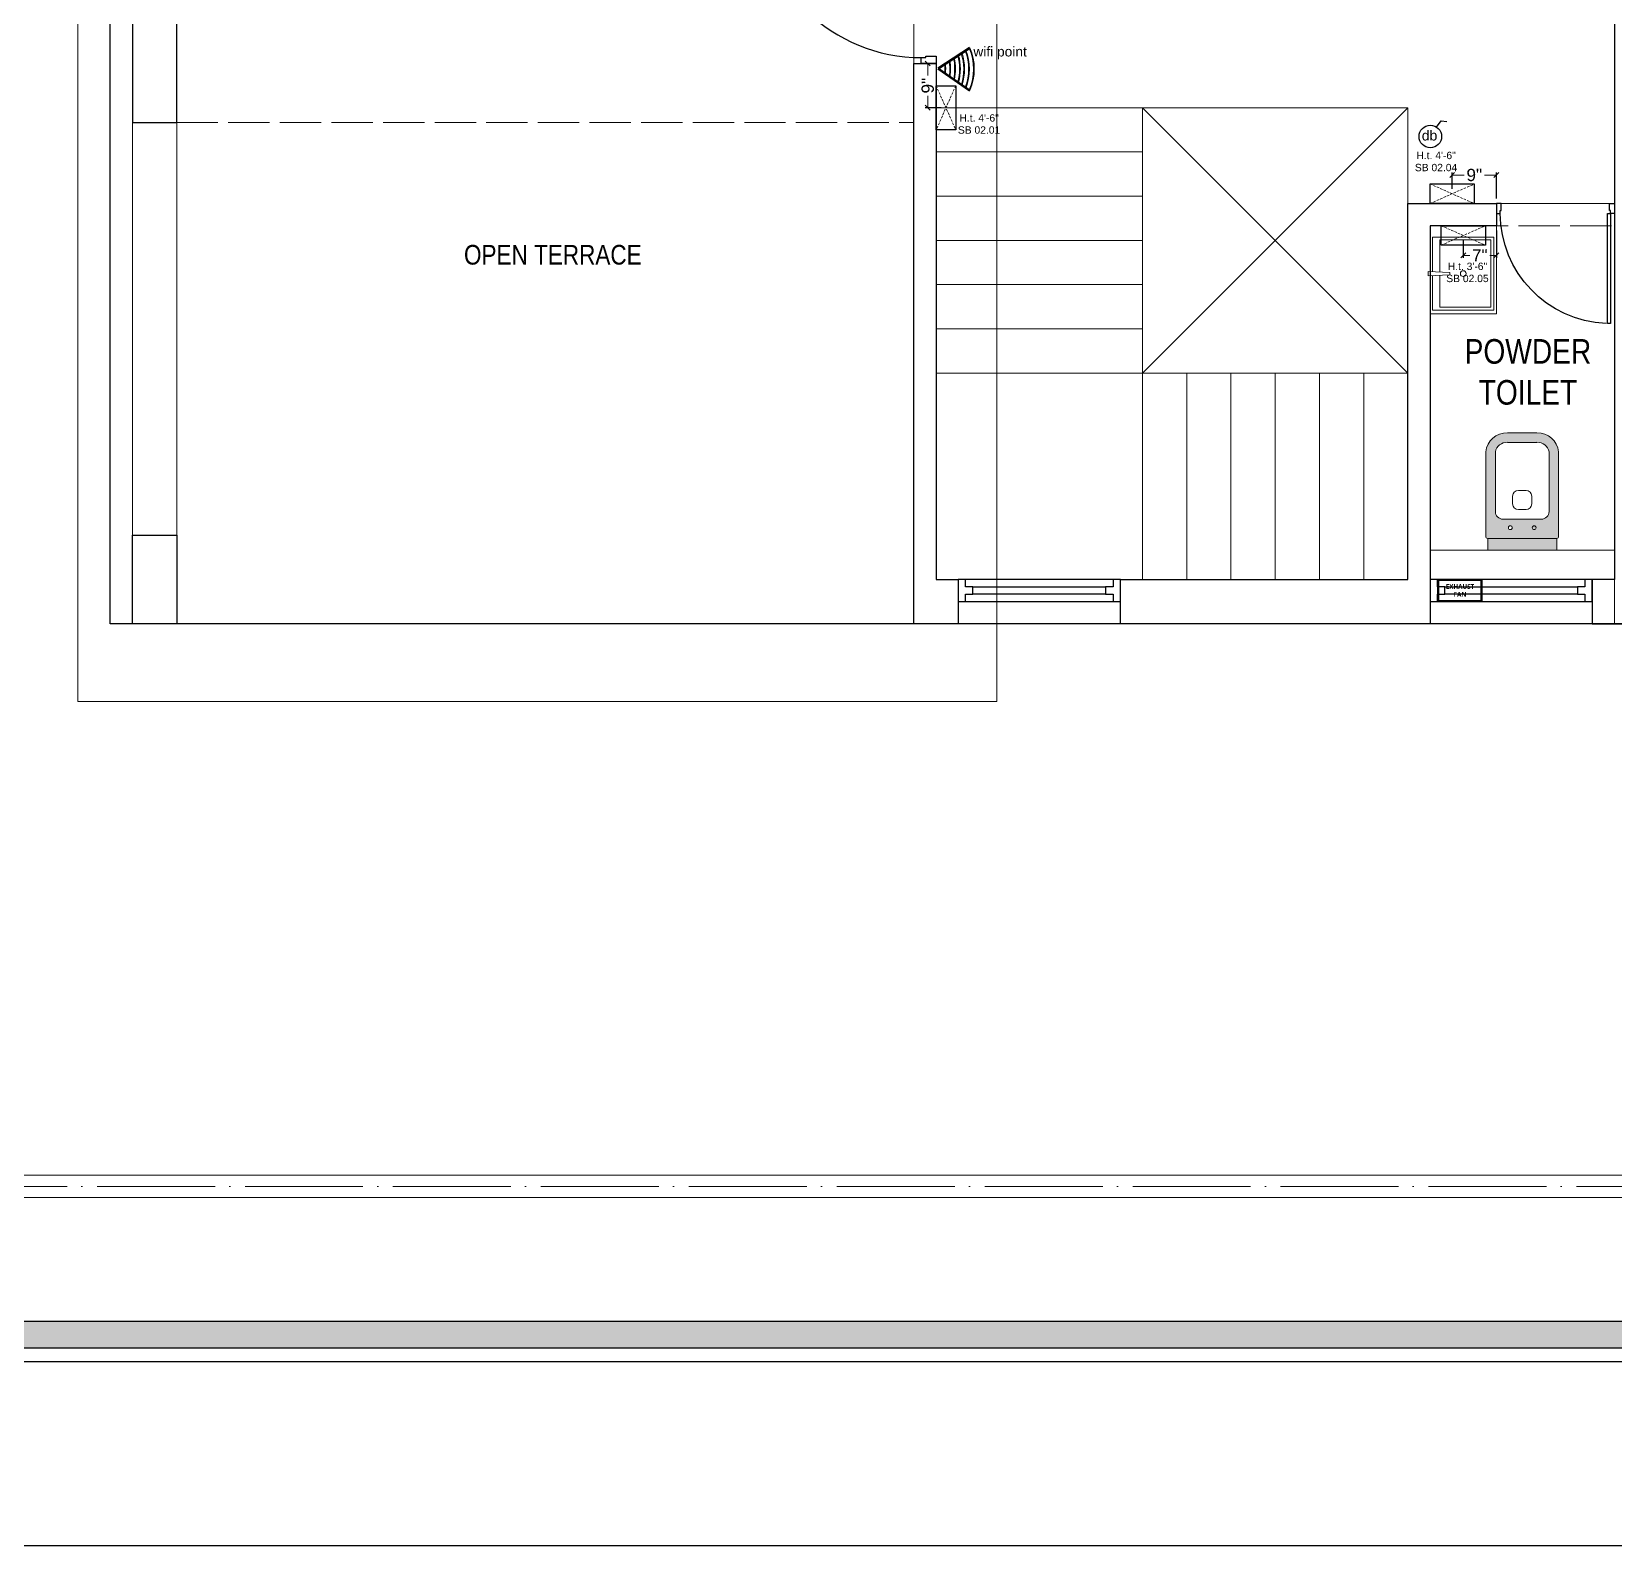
# Model space of a CAD drawing. Header units: millimetres. Extents: x 56222 to 3066687, y -650199 to -121287.
# Drawn here: x 149380.6 to 149702.6, y -180034.6 to -179726.5 of the extents above; entities that cross this region are included whole.
import ezdxf

# ---------------------------------------------------------------- set-up
doc = ezdxf.new("R2010")
doc.units = ezdxf.units.MM
doc.header["$MEASUREMENT"] = 0
doc.header["$PDMODE"] = 35
for name, pattern in [('ACAD_ISO02W100', [15, 12, -3]), ('ACAD_ISO04W100', [30, 24, -3, 0, -3]), ('DASHED', [0.75, 0.5, -0.25]), ('DASHED2', [0.375, 0.25, -0.125])]:
    doc.linetypes.add(name, pattern=pattern)
doc.layers.get('Defpoints').update_dxf_attribs({"color": 220})
for name, color, linetype, lineweight in [('$TD_AUDIT_GENERATED_(A0BDF17)', 32, 'Continuous', 30), ('COLUMN', 1, 'Continuous', 30), ('dim05', 1, 'Continuous', 13), ('el', 7, 'Continuous', 20), ('ELEC-wires', 1, 'DASHED2', 13), ('Electrical', 84, 'Continuous', 30), ('FIRST FLOOR ( TEXT )', 7, 'Continuous', 9), ('FIRST FLOOR_( STAIR )', 251, 'Continuous', 9), ('FURNITURE', 32, 'Continuous', 9), ('GROUND FLOOR', 7, 'Continuous', 9), ('NAME PLATE', 7, 'Continuous', 25), ('SECOND FLOOR', 7, 'Continuous', 9), ('SECOND FLOOR  ( PLINE )', 251, 'Continuous', 30), ('SECOND FLOOR ( PLine )', 7, 'Continuous', 30), ('SECOND FLOOR ( TEXT )', 7, 'Continuous', 9), ('wall', 7, 'Continuous', 30), ('XX~SLAB ( BEAM )~ ( DIM )', 7, 'Continuous', 9)]:
    doc.layers.add(name, color=color, linetype=linetype, lineweight=lineweight)
for name, color, linetype in [('AR DOOR', 40, 'Continuous'), ('AR ELE-5', 134, 'Continuous'), ('GROUND FLOOR  ( Text )', 251, 'Continuous'), ('Labels and Texts', 8, 'Continuous')]:
    doc.layers.add(name, color=color, linetype=linetype)
doc.layers.add('XX~SLAB ( PLINE )', color=251, linetype='Continuous', plot=False)
doc.styles.add('Arial', font='arial.ttf')
doc.styles.add("Cn_BT_0'-0", font='swissc.ttf')
doc.styles.add('KATHA', font='swissc.ttf')
doc.styles.get("Standard").update_dxf_attribs({"font": 'arial.ttf', "height": 6})
doc.dimstyles.new('ISO-25', dxfattribs={"dimtxt": 2.5, "dimasz": 1, "dimexe": 0.5, "dimexo": 1, "dimtad": 0, "dimdec": 1, "dimlunit": 4, "dimtxsty": 'Standard', "dimblk": 'OBLIQUE', "dimcen": 2.5, "dimclrd": 1, "dimclre": 1, "dimclrt": 5, "dimadec": 0, "dimazin": 0, "dimtfac": 1, "dimtdec": 1, "dimtmove": 0, "dimatfit": 3, "dimfxl": 1, "dimlwd": -1, "dimarcsym": 0})

# ---------------------------------------------------------------- blocks, each defined once
blk = doc.blocks.new('LAYOUT FILE')
at = {"layer": 'NAME PLATE', "true_color": 0xd39e00}
h = blk.add_hatch(color=42, dxfattribs=at)
h.paths.add_polyline_path([(3346889.83, -513806.18), (3346889.83, -514260.7), (3347535.56, -514260.7), (3347535.56, -513806.18)])
h.paths.add_polyline_path([(3346894.36, -513810.71), (3347531.03, -513810.71), (3347531.03, -514256.17), (3346894.36, -514256.17)], flags=16)
at = {"layer": 'NAME PLATE', "color": 42, "true_color": 0xd39e00}
for points in [[(3346887.56, -513803.91), (3347537.83, -513803.91), (3347537.83, -514262.96), (3346887.56, -514262.96)], [(3346889.83, -513806.18), (3347535.56, -513806.18), (3347535.56, -514260.7), (3346889.83, -514260.7)], [(3346894.36, -513810.71), (3347531.03, -513810.71), (3347531.03, -514256.17), (3346894.36, -514256.17)]]:
    blk.add_lwpolyline(points, close=True, dxfattribs=at)
blk = doc.blocks.new('A$C3EC62B37')
at = {"layer": 'FURNITURE', "lineweight": 30, "ltscale": 0.25, "true_color": 0xffffff}
h = blk.add_hatch(color=7, dxfattribs=at)
h.dxf.hatch_style = 1
h.paths.add_polyline_path([(-12.22, 0), (-12.22, 2.35), (-26.26, 2.35), (-26.26, 0)])
h.paths.add_polyline_path([(-26.26, 2.35), (-12.22, 2.35, 0.414214), (-11.83, 2.74), (-11.83, 19.96, 0.388639), (-16.24, 23.87), (-22.38, 23.87, 0.379499), (-26.65, 19.96), (-26.65, 2.74, 0.414214)])
h.paths.add_polyline_path([(-15.35, 6.26), (-23.13, 6.26, -0.414214), (-24.7, 7.83), (-24.7, 19.96, -0.349567), (-22.37, 21.91), (-16.24, 21.91, -0.364948), (-13.78, 19.96), (-13.78, 7.83, -0.414214)], flags=16)
h.paths.add_polyline_path([(-18.46, 8.22), (-20.02, 8.22, -0.414214), (-21.2, 9.39), (-21.2, 10.96, -0.414214), (-20.02, 12.13), (-18.46, 12.13, -0.414214), (-17.28, 10.96), (-17.28, 9.39, -0.414214)], flags=0)
h.paths.add_polyline_path([(-22.06, 4.53, -1), (-21.27, 4.53, -1)], flags=16)
at = {"layer": 'FURNITURE', "color": 0, "linetype": 'ByBlock', "lineweight": -2}
for p, q in [((-22.24, 23.87), (-16.24, 23.87)), ((-26.65, 2.74), (-26.65, 19.96)), ((-24.7, 7.83), (-24.7, 19.96)), ((-22.24, 21.91), (-16.24, 21.91)), ((-13.78, 7.83), (-13.78, 19.96)), ((-11.83, 2.74), (-11.83, 19.96)), ((-21.2, 9.39), (-21.2, 10.96)), ((-20.02, 12.13), (-18.46, 12.13)), ((-17.28, 9.39), (-17.28, 10.96)), ((-20.02, 8.22), (-18.46, 8.22)), ((-23.13, 6.26), (-15.35, 6.26)), ((-26.26, 2.35), (-12.22, 2.35)), ((-26.26, 2.35), (-26.26, 0)), ((-26.26, 0), (-12.22, 0)), ((-26.26, 0), (-12.22, 0)), ((-12.22, 2.35), (-12.22, 0))]:
    blk.add_line(p, q, dxfattribs=at)
for centre in [(-21.66, 4.53), (-16.81, 4.53)]:
    blk.add_circle(centre, 0.391, dxfattribs=at)
for centre, radius, start, end in [((-22.31, 19.5), 4.37, 89.0873, 174.0395), ((-16.17, 19.5), 4.37, 5.9605, 90.9127), ((-22.31, 19.48), 2.44, 88.437, 168.6348), ((-16.17, 19.48), 2.44, 11.3652, 91.563), ((-20.02, 10.96), 1.17, 90, 180), ((-18.46, 10.96), 1.17, 0, 90), ((-23.13, 7.83), 1.57, 180, 270), ((-20.02, 9.39), 1.17, 180, 270), ((-18.46, 9.39), 1.17, 270, 0), ((-15.35, 7.83), 1.57, 270, 0), ((-26.26, 2.74), 0.391, 180, 270), ((-12.22, 2.74), 0.391, 270, 0)]:
    blk.add_arc(centre, radius, start, end, dxfattribs=at)
blk = doc.blocks.new('*U571')
for points in [[(-40, 0), (0, 0), (0, 30), (10, 30), (10, 100), (-40, 100)], [(0, 0), (0, -1120), (30, -1120), (30, 0)], [(1160, 0), (1120, 0), (1120, 30), (1110, 30), (1110, 100), (1160, 100)]]:
    blk.add_lwpolyline(points, close=True)
at = {"layer": 'AR ELE-5', "linetype": 'ByBlock', "ltscale": 15}
blk.add_arc((-2, 1), 1122, 272.373, 359.9653, dxfattribs=at)
blk = doc.blocks.new('*U255')
for points in [[(0, 0), (0, 1120), (-30, 1120), (-30, 0)], [(40, 0), (0, 0), (0, -30), (-10, -30), (-10, -100), (40, -100)], [(-1160, 0), (-1120, 0), (-1120, -30), (-1110, -30), (-1110, -100), (-1160, -100)]]:
    blk.add_lwpolyline(points, close=True)
at = {"layer": 'AR ELE-5', "linetype": 'ByBlock', "ltscale": 15}
blk.add_arc((2, -1), 1122, 92.373, 179.9653, dxfattribs=at)
blk = doc.blocks.new('6616')
at = {"color": 242, "linetype": 'DASHED', "true_color": 0xcd2027}
for p, q in [((386784.79, -36915.77), (386775.78, -36911.78)), ((386784.79, -36911.78), (386775.78, -36915.77))]:
    blk.add_line(p, q, dxfattribs=at)
at = {"layer": 'ELEC-wires', "color": 5, "linetype": 'ByBlock', "lineweight": 30, "ltscale": 4}
blk.add_lwpolyline([(386775.78, -36911.78), (386784.79, -36911.78), (386784.79, -36915.77), (386775.78, -36915.77)], close=True, dxfattribs=at)
blk = doc.blocks.new('_Oblique')
at = {"layer": 'wall', "color": 0, "lineweight": -2}
blk.add_line((-0.5, -0.5), (0.5, 0.5), dxfattribs=at)
blk = doc.blocks.new('*D1185')
at = {"layer": 'Defpoints', "color": 0, "lineweight": 30, "transparency": 16777216}
for p in [(149678.59, -179755.71), (149669.59, -179759.52, -0.13), (149678.59, -179761.51, -0.13)]:
    blk.add_point(p, dxfattribs=at)
at = {"layer": 'dim05', "color": 1, "linetype": 'Continuous', "lineweight": -2, "transparency": 16777216}
for p, q in [((149669.59, -179758.52), (149669.59, -179755.21)), ((149678.59, -179760.51), (149678.59, -179755.21))]:
    blk.add_line(p, q, dxfattribs=at)
at = {"layer": 'dim05', "color": 1, "linetype": 'Continuous', "transparency": 16777216}
for p, q in [((149669.59, -179755.71), (149672.03, -179755.71)), ((149678.59, -179755.71), (149676.15, -179755.71))]:
    blk.add_line(p, q, dxfattribs=at)
at = {"layer": 'dim05', "color": 1, "transparency": 16777216, "rotation": 180}
blk.add_blockref('_Oblique', (149669.59, -179755.71), dxfattribs=at)
at = {"layer": 'dim05', "color": 1, "transparency": 16777216}
blk.add_blockref('_Oblique', (149678.59, -179755.71), dxfattribs=at)
at = {"layer": 'dim05', "color": 5, "lineweight": 25, "transparency": 16777216, "insert": (149674.09, -179755.71), "char_height": 2.5, "attachment_point": 5, "style": 'Arial'}
blk.add_mtext('9"', dxfattribs=at)
blk = doc.blocks.new('*D1189')
at = {"layer": 'Defpoints', "color": 0, "lineweight": 30, "transparency": 16777216}
for p in [(149678.59, -179766.01, -0.13), (149671.84, -179768.01, -0.13), (149678.59, -179772.05)]:
    blk.add_point(p, dxfattribs=at)
at = {"layer": 'dim05', "color": 1, "linetype": 'Continuous', "lineweight": -2, "transparency": 16777216}
for p, q in [((149671.84, -179769.01), (149671.84, -179772.55)), ((149678.59, -179767.01), (149678.59, -179772.55))]:
    blk.add_line(p, q, dxfattribs=at)
at = {"layer": 'dim05', "color": 1, "linetype": 'Continuous', "transparency": 16777216}
for p, q in [((149671.84, -179772.05), (149673.16, -179772.05)), ((149678.59, -179772.05), (149677.27, -179772.05))]:
    blk.add_line(p, q, dxfattribs=at)
at = {"layer": 'dim05', "color": 1, "transparency": 16777216, "rotation": 180}
blk.add_blockref('_Oblique', (149671.84, -179772.05), dxfattribs=at)
at = {"layer": 'dim05', "color": 1, "transparency": 16777216}
blk.add_blockref('_Oblique', (149678.59, -179772.05), dxfattribs=at)
at = {"layer": 'dim05', "color": 5, "lineweight": 25, "transparency": 16777216, "insert": (149675.21, -179772.05), "char_height": 2.5, "attachment_point": 5, "style": 'Arial'}
blk.add_mtext('7"', dxfattribs=at)
blk = doc.blocks.new('A$C1B9B2090')
at = {"layer": 'Electrical', "ltscale": 10}
blk.add_line((0, 4.97), (10.08, 4.97), dxfattribs=at)
at = {"layer": 'Electrical', "ltscale": 2}
for points in [[(0, 0), (10.08, 0), (10.08, 4.97), (0, 4.97)], [(0.25, 0.25), (9.83, 0.25), (9.83, 4.72), (0.25, 4.72)]]:
    blk.add_lwpolyline(points, close=True, dxfattribs=at)
at = {"layer": 'Electrical', "ltscale": 2, "insert": (1.5, 3.92), "char_height": 1.05, "width": 7.1646, "attachment_point": 1}
blk.add_mtext('\\pxqc;{\\fMalgun Gothic|b1|i0|c0|p34;\\W5.565;\\C0;\\W1;EXHAUST \\P\\W7.7995;\\W1;FAN}', dxfattribs=at)
blk = doc.blocks.new('*D1191')
at = {"layer": 'Defpoints', "color": 0, "lineweight": 0, "transparency": 16777216}
for p in [(149564.59, -179733.01, -0.13), (149562.9, -179742.02), (149566.61, -179742.02, -0.13)]:
    blk.add_point(p, dxfattribs=at)
at = {"layer": 'dim05', "color": 1, "linetype": 'Continuous', "lineweight": -2, "transparency": 16777216}
for p, q in [((149563.59, -179733.01), (149562.4, -179733.01)), ((149565.61, -179742.02), (149562.4, -179742.02))]:
    blk.add_line(p, q, dxfattribs=at)
at = {"layer": 'dim05', "color": 1, "linetype": 'Continuous', "transparency": 16777216}
for p, q in [((149562.9, -179733.01), (149562.9, -179735.46)), ((149562.9, -179742.02), (149562.9, -179739.58))]:
    blk.add_line(p, q, dxfattribs=at)
at = {"layer": 'dim05', "color": 1, "transparency": 16777216}
for p, rotation in [((149562.9, -179733.01), 90), ((149562.9, -179742.02), 270)]:
    blk.add_blockref('_Oblique', p, dxfattribs=dict(at, rotation=rotation))
at = {"layer": 'dim05', "color": 5, "lineweight": 25, "transparency": 16777216, "insert": (149562.9, -179737.52), "char_height": 2.5, "attachment_point": 5, "rotation": 90, "style": 'Arial'}
blk.add_mtext('9"', dxfattribs=at)
blk = doc.blocks.new('WIFI')
at = {"layer": '$TD_AUDIT_GENERATED_(A0BDF17)', "lineweight": 13, "true_color": 0xc7c8ca}
h = blk.add_hatch(color=9, dxfattribs=at)
h.dxf.hatch_style = 1
h.paths.add_polyline_path([(3320075.15, -510037.5), (3320075.24, -510037.64, -0.206837), (3320083.72, -510037.64), (3320083.82, -510037.5, 0.208331)])
h.paths.add_polyline_path([(3320075.66, -510038.29), (3320075.76, -510038.44, -0.179121), (3320083.18, -510038.42), (3320083.28, -510038.28, 0.181041)])
h.paths.add_polyline_path([(3320076.19, -510039.11), (3320076.29, -510039.25, -0.151306), (3320082.61, -510039.23), (3320082.71, -510039.09, 0.153663)])
h.paths.add_polyline_path([(3320076.65, -510039.81), (3320076.74, -510039.95, -0.127939), (3320082.13, -510039.93), (3320082.23, -510039.78, 0.130675)])
h.paths.add_polyline_path([(3320077.21, -510040.67), (3320077.31, -510040.82, -0.099586), (3320081.53, -510040.79), (3320081.63, -510040.64, 0.102799)])
h.paths.add_polyline_path([(3320077.79, -510041.56), (3320077.89, -510041.71, -0.070714), (3320080.9, -510041.69), (3320081.01, -510041.54, 0.074439)])
h.paths.add_polyline_path([(3320080.36, -510042.46, 0.045415), (3320078.39, -510042.48), (3320078.5, -510042.64, -0.041129), (3320080.25, -510042.62)])
at = {"layer": '$TD_AUDIT_GENERATED_(A0BDF17)', "color": 5, "lineweight": 53}
for q in [(3320075.15, -510037.5), (3320083.82, -510037.5)]:
    blk.add_line((3320079.34, -510043.93), q, dxfattribs=at)
at = {"layer": '$TD_AUDIT_GENERATED_(A0BDF17)', "lineweight": 13}
for centre, radius, start, end in [((3320079.48, -510047.46), 10.86, 66.4636, 113.5364), ((3320079.48, -510048.46), 10.86, 69.5551, 110.602), ((3320079.48, -510048.46), 10.69, 69.7839, 110.4045), ((3320079.48, -510049.45), 10.86, 72.6901, 107.6338), ((3320079.48, -510049.45), 10.69, 72.9716, 107.3874), ((3320079.48, -510050.29), 10.86, 75.3462, 105.1259), ((3320079.48, -510051.29), 10.86, 78.5929, 102.0702), ((3320079.48, -510051.29), 10.69, 78.9794, 101.7278), ((3320079.48, -510052.28), 10.86, 81.9217, 98.9505), ((3320079.48, -510052.28), 10.69, 82.3715, 98.5509), ((3320079.48, -510053.28), 10.86, 85.3513, 95.7524), ((3320079.48, -510053.28), 10.69, 85.8705, 95.2913)]:
    blk.add_arc(centre, radius, start, end, dxfattribs=at)
at = {"layer": '$TD_AUDIT_GENERATED_(A0BDF17)', "color": 252, "lineweight": 13, "true_color": 0x939598}
blk.add_arc((3320079.48, -510047.46), 10.69, 66.6419, 113.3863, dxfattribs=at)
at = {"layer": 'Labels and Texts', "lineweight": 13}
blk.add_arc((3320079.48, -510050.29), 10.69, 75.6739, 104.837, dxfattribs=at)

msp = doc.modelspace()

# ---------------------------------------------------------------- linework, layer by layer
at = {"layer": 'COLUMN', "elevation": -0.1256}
msp.add_lwpolyline([(149401.0891, -179829.0131), (149410.0891, -179829.0131), (149410.0891, -179847.0131), (149401.0891, -179847.0131)], close=True, dxfattribs=at)
at = {"layer": 'FIRST FLOOR_( STAIR )'}
for p, q in [((149606.5891, -179742.0131, -0.1256), (149564.5891, -179742.0131, -0.1256)), ((149606.5891, -179742.0131, -0.1256), (149606.5891, -179838.0131, -0.1256)), ((149606.5891, -179751.0131, -0.1256), (149564.5891, -179751.0131, -0.1256)), ((149606.5891, -179760.0131, -0.1256), (149564.5891, -179760.0131, -0.1256)), ((149606.5891, -179769.0131, -0.1256), (149564.5891, -179769.0131, -0.1256)), ((149606.5891, -179778.0131, -0.1256), (149564.5891, -179778.0131, -0.1256)), ((149606.5891, -179787.0131, -0.1256), (149564.5891, -179787.0131, -0.1256)), ((149660.5891, -179796.0131, -0.1256), (149564.5891, -179796.0131, -0.1256)), ((149615.5891, -179796.0131, -0.1256), (149615.5891, -179838.0131, -0.1256)), ((149624.5891, -179796.0131, -0.1256), (149624.5891, -179838.0131, -0.1256)), ((149633.5891, -179796.0131, -0.1256), (149633.5891, -179838.0131, -0.1256)), ((149642.5891, -179796.0131, -0.1256), (149642.5891, -179838.0131, -0.1256)), ((149651.5891, -179796.0131, -0.1256), (149651.5891, -179838.0131, -0.1256))]:
    msp.add_line(p, q, dxfattribs=at)
at = {"layer": 'FURNITURE', "color": 1, "lineweight": 30, "ltscale": 4}
msp.add_lwpolyline([(149666.436, -179745.9761), (149667.3544, -179744.6514), (149668.5374, -179744.8383)], dxfattribs=at)
at = {"layer": 'FURNITURE', "elevation": -0.1256}
for points in [[(149678.5891, -179766.0131), (149665.0891, -179766.0131), (149665.0891, -179783.972), (149678.5891, -179783.972)], [(149669.0852, -179775.5308), (149669.0855, -179776.0033), (149664.7073, -179776.2164), (149664.7067, -179775.3235)]]:
    msp.add_lwpolyline(points, close=True, dxfattribs=at)
for points in [[(149665.6002, -179776.173), (149665.6122, -179783.208), (149678.0884, -179783.2007), (149678.0713, -179768.3225), (149665.5951, -179768.3297), (149665.5997, -179775.3658)], [(149667.0883, -179776.1005), (149667.0999, -179782.6117), (149677.4927, -179782.6058), (149677.4765, -179768.9181), (149667.0837, -179768.924), (149667.0879, -179775.4363)]]:
    msp.add_lwpolyline(points, dxfattribs=at)
at = {"layer": 'FURNITURE', "color": 1, "lineweight": 30, "ltscale": 4}
msp.add_circle((149665.1518, -179747.8739), 2.2915, dxfattribs=at)
at = {"layer": 'FURNITURE'}
msp.add_circle((149671.8503, -179775.7652, -0.1256), 0.5953, dxfattribs=at)
at = {"layer": 'GROUND FLOOR'}
for p, q in [((149305.8391, -179959.2631, -0.1256), (149801.5891, -179959.2631, -0.1256)), ((149301.3391, -179963.7631, -0.1256), (149801.5891, -179963.7631, -0.1256))]:
    msp.add_line(p, q, dxfattribs=at)
at = {"layer": 'GROUND FLOOR', "color": 1, "linetype": 'ACAD_ISO04W100', "elevation": -0.1256}
msp.add_lwpolyline([(149801.5891, -179499.0131), (149303.5891, -179499.0131), (149303.5891, -179961.5131), (149801.5891, -179961.5131)], dxfattribs=at)
at = {"layer": 'GROUND FLOOR  ( Text )', "lineweight": 0, "ltscale": 10}
msp.add_lwpolyline([(149390.0028, -179678.0756), (149576.9623, -179678.0756), (149576.9623, -179862.8741), (149390.0028, -179862.8741)], close=True, dxfattribs=at)
at = {"layer": 'SECOND FLOOR'}
for p, q in [((149401.0891, -179536.5131, -0.1256), (149401.0891, -179847.0131, -0.1256)), ((149410.0891, -179847.0131, -0.1256), (149410.0891, -179697.0131, -0.1256)), ((149560.0891, -179847.0131, -0.1256), (149560.0891, -179697.0131, -0.1256)), ((149702.5891, -179697.0131, -0.1256), (149702.5891, -179847.0131, -0.1256)), ((149560.0891, -179733.0131, -0.1256), (149564.5891, -179733.0131, -0.1256)), ((149564.5891, -179838.0131, -0.1256), (149564.5891, -179733.0131, -0.1256)), ((149410.0891, -179745.0131, -0.1256), (149401.0891, -179745.0131, -0.1256)), ((149660.5891, -179761.5131, -0.1256), (149660.5891, -179838.0131, -0.1256)), ((149702.5891, -179761.5131, -0.1256), (149660.5891, -179761.5131, -0.1256)), ((149672.5891, -179766.0131, -0.1256), (149665.0891, -179766.0131, -0.1256)), ((149665.0891, -179766.0131, -0.1256), (149665.0891, -179847.0131, -0.1256)), ((149702.5891, -179832.0131, -0.1256), (149665.0891, -179832.0131, -0.1256)), ((149660.5891, -179838.0131, -0.1256), (149564.5891, -179838.0131, -0.1256)), ((149801.5891, -179847.0131, -0.1256), (149401.0891, -179847.0131, -0.1256))]:
    msp.add_line(p, q, dxfattribs=at)
at = {"layer": 'SECOND FLOOR', "linetype": 'ACAD_ISO02W100', "ltscale": 0.7}
msp.add_line((149672.5891, -179766.0131, -0.1256), (149702.5891, -179766.0131, -0.1256), dxfattribs=at)
at = {"layer": 'SECOND FLOOR', "color": 1, "linetype": 'ACAD_ISO02W100', "ltscale": 0.7, "elevation": -0.1256}
msp.add_lwpolyline([(149410.0891, -179745.0131), (149560.0891, -179745.0131)], dxfattribs=at)
at = {"layer": 'SECOND FLOOR  ( PLINE )', "elevation": -0.1256}
msp.add_lwpolyline([(149443.0891, -179692.5131), (149410.0891, -179692.5131), (149410.0891, -179643.7631), (149405.5891, -179643.7631), (149401.0891, -179643.7631), (149401.0891, -179745.0131), (149410.0891, -179745.0131), (149410.0891, -179697.0131), (149443.0891, -179697.0131)], close=True, dxfattribs=at)
msp.add_lwpolyline([(149569.0891, -179847.0131), (149560.0891, -179847.0131), (149560.0891, -179733.0131), (149564.5891, -179733.0131), (149564.5891, -179838.0131), (149569.0891, -179838.0131), (149569.0891, -179847.0131), (149569.0891, -179847.0131)], dxfattribs=at)
at = {"layer": 'SECOND FLOOR ( PLine )', "elevation": -0.1256}
for points in [[(149702.5891, -179847.0131), (149702.5891, -179847.0131), (149707.0891, -179847.0131), (149707.0891, -179829.0131), (149735.5841, -179829.0131), (149735.5841, -179824.5131), (149707.0891, -179824.5131), (149707.0891, -179697.0131), (149731.0891, -179697.0131), (149731.0891, -179692.5131), (149702.5891, -179692.5131), (149702.5891, -179697.0131), (149702.5891, -179697.0131), (149702.5891, -179838.0131)], [(149702.5891, -179838.0131), (149698.0891, -179838.0131), (149698.0891, -179847.0131), (149702.5891, -179847.0131)]]:
    msp.add_lwpolyline(points, dxfattribs=at)
msp.add_lwpolyline([(149665.0891, -179761.5131), (149678.5891, -179761.5131), (149678.5891, -179766.0131), (149665.0891, -179766.0131), (149665.0891, -179766.0131), (149665.0891, -179847.0131), (149602.0891, -179847.0131), (149602.0891, -179838.0131), (149660.5891, -179838.0131), (149660.5891, -179761.5131)], close=True, dxfattribs=at)
at = {"layer": 'XX~SLAB ( BEAM )~ ( DIM )'}
for p, q in [((149660.5891, -179796.0131, -0.1256), (149606.5891, -179742.0131, -0.1256)), ((149606.5891, -179796.0131, -0.1256), (149660.5891, -179742.0131, -0.1256))]:
    msp.add_line(p, q, dxfattribs=at)
at = {"layer": 'XX~SLAB ( BEAM )~ ( DIM )', "color": 3, "lineweight": 30}
msp.add_lwpolyline([(150043.8659, -179381.5104), (147260.9808, -179381.5104), (147260.9808, -180034.5679), (150043.8659, -180034.5679)], close=True, dxfattribs=at)
at = {"layer": 'XX~SLAB ( BEAM )~ ( DIM )', "elevation": -0.1256}
msp.add_lwpolyline([(149606.5891, -179742.0131), (149660.5891, -179742.0131), (149660.5891, -179796.0131), (149606.5891, -179796.0131)], close=True, dxfattribs=at)
at = {"layer": 'XX~SLAB ( PLINE )'}
msp.add_line((149702.5891, -179838.0131, -0.1256), (149665.0891, -179838.0131, -0.1256), dxfattribs=at)
at = {"layer": 'XX~SLAB ( PLINE )', "elevation": -0.1256}
for points in [[(149396.5891, -179536.5131), (149801.5892, -179536.5131), (149801.5892, -179847.0131), (149792.5891, -179847.0131), (149772.7845, -179847.0131), (149732.4474, -179847.0131), (149707.0891, -179847.0131), (149560.0891, -179847.0131), (149486.8456, -179847.0131), (149396.5891, -179847.0131)], [(149602.0891, -179838.0131), (149600.5891, -179838.0131), (149600.5891, -179839.5131), (149599.0891, -179839.5131), (149599.0891, -179841.0131), (149572.0891, -179841.0131), (149572.0891, -179839.5131), (149570.5891, -179839.5131), (149570.5891, -179838.0131), (149569.0891, -179838.0131), (149569.0891, -179842.5131), (149570.5891, -179842.5131), (149570.5891, -179841.0131), (149572.0891, -179841.0131), (149572.0891, -179839.5131), (149599.0891, -179839.5131), (149599.0891, -179841.0131), (149600.5891, -179841.0131), (149600.5891, -179842.5131), (149602.0891, -179842.5131), (149602.0891, -179838.0131), (149569.0891, -179838.0131), (149569.0891, -179842.5131), (149602.0891, -179842.5131)], [(149698.0891, -179838.0131), (149696.5891, -179838.0131), (149696.5891, -179839.5131), (149695.0891, -179839.5131), (149695.0891, -179841.0131), (149668.0891, -179841.0131), (149668.0891, -179839.5131), (149666.5891, -179839.5131), (149666.5891, -179838.0131), (149665.0891, -179838.0131), (149665.0891, -179842.5131), (149666.5891, -179842.5131), (149666.5891, -179841.0131), (149668.0891, -179841.0131), (149668.0891, -179839.5131), (149695.0891, -179839.5131), (149695.0891, -179841.0131), (149696.5891, -179841.0131), (149696.5891, -179842.5131), (149698.0891, -179842.5131), (149698.0891, -179838.0131), (149665.0891, -179838.0131), (149665.0891, -179842.5131), (149698.0891, -179842.5131)]]:
    msp.add_lwpolyline(points, close=True, dxfattribs=at)

# ---------------------------------------------------------------- block references
at = {"color": 1, "lineweight": 35, "rotation": 270}
msp.add_blockref('WIFI', (659608.9678, 3140345.3366, -0.1256), dxfattribs=at)
at = {"xscale": 0.9052782660299882, "yscale": 0.9052782660299882, "zscale": 0.9052782660299882}
msp.add_blockref('A$C1B9B2090', (149666.5891, -179842.5131, -0.1256), dxfattribs=at)
at = {"layer": 'AR DOOR', "linetype": 'ByBlock', "lineweight": -2, "extrusion": (0, 0, -1), "xscale": -0.02999999999996949, "yscale": 0.02999999999996949, "zscale": -0.02999999999996949, "rotation": 270}
msp.add_blockref('*U255', (-149561.5891, -179698.2131, 0.1256), dxfattribs=at)
at = {"layer": 'AR DOOR', "linetype": 'ByBlock', "lineweight": -2, "extrusion": (0, 0, -1), "xscale": 0.02000000000004664, "yscale": 0.02000000000004664, "zscale": -0.02000000000004664}
msp.add_blockref('*U571', (-149701.7891, -179763.5131, 0.1256), dxfattribs=at)
at = {"layer": 'el', "color": 1}
for p, rotation in [((112652.8286, -566522.3107, -0.1256), 90), ((536449.8764, -216673.2969, -0.1256), 180), ((536452.1264, -216681.7838, -0.1256), 180)]:
    msp.add_blockref('6616', p, dxfattribs=dict(at, rotation=rotation))
at = {"layer": 'FURNITURE'}
msp.add_blockref('A$C3EC62B37', (149703.0781, -179832.0131, -0.1256), dxfattribs=at)
at = {"layer": 'NAME PLATE', "lineweight": 0, "xscale": 1.209046105522275, "yscale": 1.209046105522275, "zscale": 1.209046105522275}
msp.add_blockref('LAYOUT FILE', (-3897354.7229, 441770.4325), dxfattribs=at)

# ---------------------------------------------------------------- texts
at = {"layer": 'Electrical', "color": 5, "transparency": 33554687}
for s, height, p in [('wifi point', 2, (149572.1796, -179731.578, -0.0971)), ('SB 02.01', 1.5, (149569.0289, -179747.2927, -0.1256)), ('SB 02.04', 1.5, (149662.0042, -179754.9284)), ('SB 02.05', 1.5, (149668.3935, -179777.4989))]:
    msp.add_text(s, height=height, dxfattribs=at).set_placement(p)
at = {"layer": 'Electrical', "color": 240, "true_color": 0xed1f24, "transparency": 33554687}
for s, p in [('H.t. 4\'-6"', (149569.3411, -179744.8303, -0.1256)), ('H.t. 4\'-6"', (149662.3164, -179752.466)), ('H.t. 3\'-6"', (149668.7058, -179775.0365))]:
    msp.add_text(s, height=1.5, dxfattribs=at).set_placement(p)
at = {"layer": 'Electrical', "color": 1, "insert": (149666.5732, -179746.6384), "char_height": 2.03575, "attachment_point": 3}
msp.add_mtext_dynamic_manual_height_columns('db', width=2.035749, gutter_width=0.6786, heights=[2.6009], dxfattribs=at)
at = {"layer": 'FIRST FLOOR ( TEXT )', "insert": (149486.6139, -179771.9553, -0.1256), "char_height": 4, "attachment_point": 5, "style": 'KATHA'}
msp.add_mtext('OPEN TERRACE', dxfattribs=at)
at = {"layer": 'SECOND FLOOR ( TEXT )', "insert": (149685.0079, -179795.7964, -0.1256), "char_height": 5, "attachment_point": 5, "style": "Cn_BT_0'-0"}
msp.add_mtext('POWDER\\PTOILET', dxfattribs=at)

# ---------------------------------------------------------------- dimensions: what is measured, and where the dimension line sits
at = {"layer": 'dim05', "color": 27, "lineweight": 25, "true_color": 0x7d5120}
dim = msp.add_linear_dim(base=(149562.9005, -179742.0234), p1=(149564.5891, -179733.0131, -0.1256), p2=(149566.6058, -179742.0234, -0.1256), angle=90, dimstyle='ISO-25', override={"dimdec": 0, "dimtxsty": 'Arial'}, dxfattribs=at)
dim.commit()
dim.dimension.update_dxf_attribs({"geometry": '*D1191', "text_midpoint": (149562.9005, -179737.5183)})
for base, p1, p2, picture, middle in [((149678.5891, -179755.7132), (149669.5891, -179759.5197, -0.1256), (149678.5891, -179761.5131, -0.1256), '*D1185', (149674.0891, -179755.7132)), ((149678.5891, -179772.0509), (149671.8391, -179768.0066, -0.1256), (149678.5891, -179766.0131, -0.1256), '*D1189', (149675.2141, -179772.0509))]:
    dim = msp.add_linear_dim(base=base, p1=p1, p2=p2, dimstyle='ISO-25', override={"dimdec": 0, "dimtxsty": 'Arial'}, dxfattribs=at)
    dim.commit()
    dim.dimension.update_dxf_attribs({"geometry": picture, "text_midpoint": middle})

doc.saveas('drawing.dxf')
